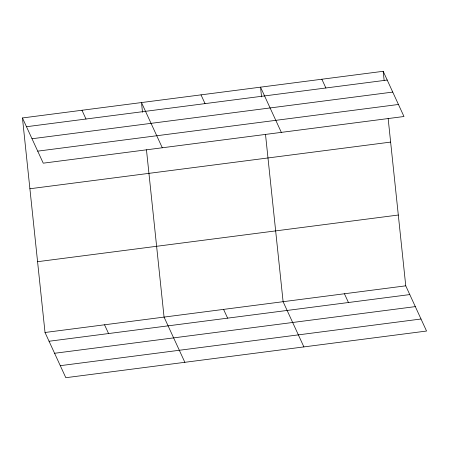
<?xml version="1.0" encoding="UTF-8"?>
<svg xmlns="http://www.w3.org/2000/svg" width="449" height="449" viewBox="0 0 449 449"><rect width="100%" height="100%" fill="white"/><g stroke="black" fill="none" stroke-linecap="round" stroke-linejoin="round"><path stroke-width="0.67" d="M22.45 117.958L383.182 71.296L403.977 116.51L43.244 163.172L22.45 117.958L45.023 332.49L65.818 377.704L426.55 331.042L405.756 285.828L388.149 118.491M26.48 126.719L387.206 80.051M32.014 138.747L392.74 92.084M37.71 151.145L398.443 104.477M29.898 188.754L390.63 142.092M37.576 261.694L398.302 215.032M45.023 332.49L405.756 285.828M49.053 341.251L409.78 294.583M54.587 353.279L415.314 306.616M60.284 365.677L421.016 319.009M321.854 79.226L325.884 87.987M281.327 132.376L260.532 87.157L261.554 96.877M344.428 293.758L348.458 302.519M201.012 94.857L205.041 103.618M303.9 346.909L283.106 301.694L265.499 134.358M162.285 147.772L141.491 102.557L142.513 112.278M223.585 309.395L227.615 318.15M81.971 110.258L86 119.019M184.859 362.309L164.065 317.095L146.458 149.758M104.544 324.795L108.574 333.551M383.182 71.296L384.131 80.315"/></g></svg>
